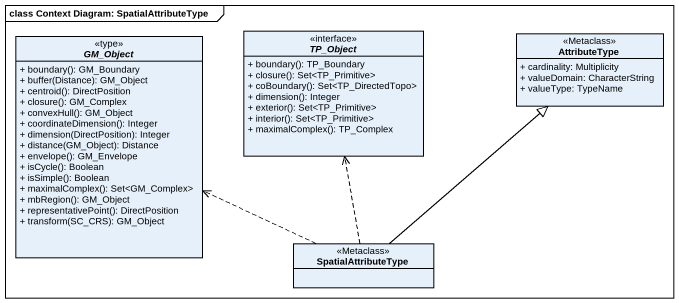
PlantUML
@startuml
mainframe class Context Diagram: SpatialAttributeType
hide circle
hide empty members
skinparam classAttributeIconSize 0
abstract class GM_Object <<type>> {
  + boundary(): GM_Boundary
  + buffer(Distance): GM_Object
  + centroid(): DirectPosition
  + closure(): GM_Complex
  + convexHull(): GM_Object
  + coordinateDimension(): Integer
  + dimension(DirectPosition): Integer
  + distance(GM_Object): Distance
  + envelope(): GM_Envelope
  + isCycle(): Boolean
  + isSimple(): Boolean
  + maximalComplex(): Set<GM_Complex>
  + mbRegion(): GM_Object
  + representativePoint(): DirectPosition
  + transform(SC_CRS): GM_Object
}
interface TP_Object {
  + boundary(): TP_Boundary
  + closure(): Set<TP_Primitive>
  + coBoundary(): Set<TP_DirectedTopo>
  + dimension(): Integer
  + exterior(): Set<TP_Primitive>
  + interior(): Set<TP_Primitive>
  + maximalComplex(): TP_Complex
}
class AttributeType <<Metaclass>> {
  + cardinality: Multiplicity
  + valueDomain: CharacterString
  + valueType: TypeName
}
class SpatialAttributeType <<Metaclass>>
SpatialAttributeType .left.> GM_Object
SpatialAttributeType .left.> GM_Object
SpatialAttributeType .up.> TP_Object
SpatialAttributeType -up-|> AttributeType
@enduml
